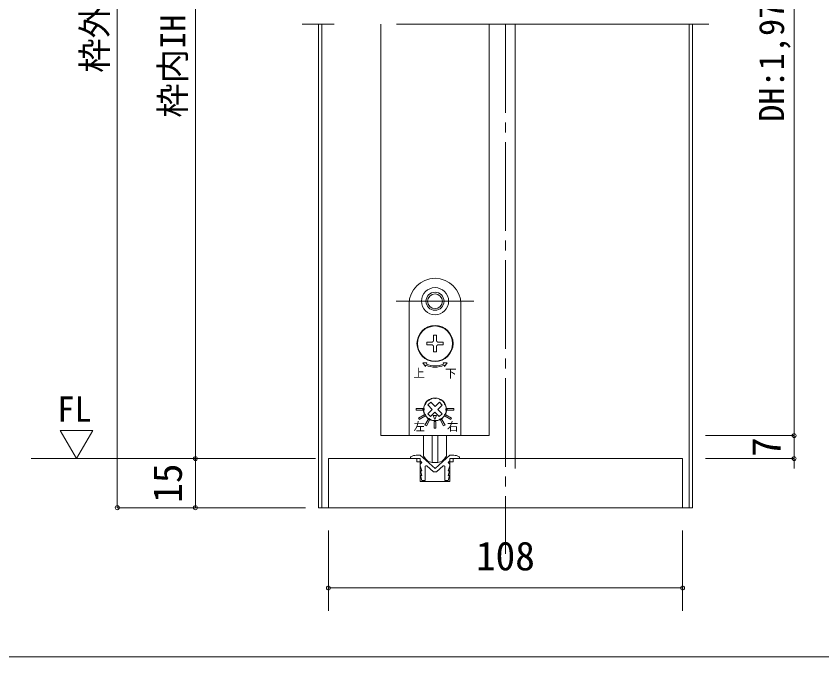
# Model space of a CAD drawing. Units: millimetres on the paper, enlarged 10 times, with parts at other scales. Extents: x -2000 to 2000, y -1385 to 1385.
# Drawn here: x -1298 to -479, y -68 to 584 of the extents above; entities that cross this region are included whole.
import ezdxf
from ezdxf.enums import TextEntityAlignment as Align

# ---------------------------------------------------------------- set-up
doc = ezdxf.new("R2010")
doc.units = ezdxf.units.MM
doc.header["$LTSCALE"] = 10
doc.header["$PDMODE"] = 32
doc.header["$PDSIZE"] = 4
for name, pattern in [('CHAIN2', [12, 9, -1, 1, -1]), ('USER1', [19.05, 12.7, -6.35]), ('USER4', [50.8, 31.75, -6.35, 6.35, -6.35])]:
    doc.linetypes.add(name, pattern=pattern)
for name, color, linetype, lineweight in [('1-0_H-SYM', 7, 'Continuous', 20), ('1-1_0', 7, 'Continuous', 20), ('2-0_18', 7, 'Continuous', 20)]:
    doc.layers.add(name, color=color, linetype=linetype, lineweight=lineweight)
doc.styles.add('ＭＳ ゴシック', font='')
doc.styles.get('ＭＳ ゴシック').set_extended_font_data('MS Gothic')

msp = doc.modelspace()

# ---------------------------------------------------------------- linework, layer by layer
at = {"layer": '1-0_H-SYM'}
msp.add_lwpolyline([(380, -67.5), (-1950, -67.5), (-1950, 1335)], dxfattribs=at)
at = {"layer": '1-1_0'}
msp.add_lwpolyline([(380, -67.5), (-1950, -67.5), (-1950, 1335)], dxfattribs=at)
at = {"layer": '2-0_18', "color": 4, "lineweight": 9}
for p, q in [((-1195.22, 1068.05), (-1195.22, 84.23)), ((-1115.7, 948.05), (-1115.7, 134.23)), ((-506.99, 157.57), (-506.99, 921.39)), ((-507.51, 157.57), (-597.13, 157.57)), ((-506.99, 157.57), (-506.99, 134.23)), ((-993.8, 134.23), (-1282.82, 134.23)), ((-1135.7, 134.23), (-1053.55, 134.23)), ((-1115.7, 134.23), (-1115.7, 84.23)), ((-507.51, 134.23), (-597.13, 134.23)), ((-506.99, 134.23), (-506.99, 124.23)), ((-1003.8, 84.23), (-1195.22, 84.23)), ((-1135.7, 84.23), (-1053.55, 84.23))]:
    msp.add_line(p, q, dxfattribs=at)
at = {"layer": '2-0_18', "linetype": 'USER4'}
msp.add_line((-593.8, 575.9), (-1007.13, 575.9), dxfattribs=at)
at = {"layer": '2-0_18'}
for p, q in [((-990.47, 575.9), (-990.47, 84.23)), ((-987.13, 575.9), (-987.13, 84.23)), ((-927.13, 575.9), (-927.13, 157.57)), ((-817.13, 575.9), (-817.13, 157.57)), ((-790.47, 575.9), (-790.47, 124.23)), ((-613.8, 575.9), (-613.8, 84.23)), ((-610.47, 575.9), (-610.47, 84.23)), ((-927.13, 157.57), (-817.13, 157.57)), ((-890.47, 134.23), (-980.47, 134.23)), ((-896.13, 134.23), (-887.13, 134.23)), ((-887.13, 137.57), (-891.42, 137.57)), ((-887.13, 137.57), (-872.13, 124.23)), ((-887.13, 131.9), (-887.13, 134.23)), ((-885.47, 130.23), (-887.13, 131.9)), ((-872.13, 124.23), (-857.13, 137.57)), ((-858.8, 130.23), (-857.13, 131.9)), ((-857.13, 137.57), (-852.85, 137.57)), ((-848.13, 134.23), (-857.13, 134.23)), ((-857.13, 131.9), (-857.13, 134.23)), ((-853.8, 134.23), (-620.47, 134.23)), ((-620.47, 134.23), (-620.47, 84.23)), ((-887.13, 128.57), (-885.47, 130.23)), ((-887.13, 126.9), (-887.13, 128.57)), ((-885.47, 121.9), (-887.13, 126.9)), ((-882.13, 111.9), (-882.13, 125.99)), ((-863.8, 126.74), (-870.74, 120.57)), ((-862.13, 125.99), (-862.13, 111.9)), ((-857.13, 128.57), (-858.8, 130.23)), ((-858.8, 121.9), (-857.13, 126.9)), ((-857.13, 126.9), (-857.13, 128.57)), ((-886.97, 121.9), (-885.47, 121.9)), ((-885.47, 116.9), (-886.97, 121.9)), ((-886.97, 116.9), (-885.47, 116.9)), ((-885.47, 111.9), (-886.97, 116.9)), ((-857.3, 121.9), (-858.8, 121.9)), ((-858.8, 116.9), (-857.3, 121.9)), ((-857.3, 116.9), (-858.8, 116.9)), ((-858.8, 111.9), (-857.3, 116.9)), ((-885.47, 111.9), (-882.13, 111.9)), ((-858.8, 111.9), (-862.13, 111.9)), ((-610.47, 84.23), (-990.47, 84.23)), ((-980.47, -20.77), (-980.47, 60.9)), ((-620.47, -20.77), (-620.47, 60.9)), ((-620.47, 2.57), (-980.47, 2.57))]:
    msp.add_line(p, q, dxfattribs=at)
at = {"layer": '2-0_18', "color": 4, "linetype": 'CHAIN2', "lineweight": 9}
msp.add_line((-800.47, 575.9), (-800.47, 37.25), dxfattribs=at)
at = {"layer": '2-0_18', "color": 2, "linetype": 'USER1', "lineweight": 18}
msp.add_line((-911.63, 294.23), (-832.63, 294.23), dxfattribs=at)
at = {"layer": '2-0_18', "lineweight": 18}
for p, q in [((-898.47, 291.23), (-898.47, 157.57)), ((-845.8, 157.57), (-845.8, 291.23)), ((-870.63, 259.57), (-873.63, 259.57)), ((-873.63, 254.07), (-873.63, 259.57)), ((-870.63, 254.07), (-870.63, 259.57)), ((-874.97, 249.73), (-880.47, 249.73)), ((-873.63, 242.9), (-873.63, 248.4)), ((-870.63, 242.9), (-870.63, 248.4)), ((-863.8, 252.73), (-869.3, 252.73)), ((-863.8, 249.73), (-869.3, 249.73)), ((-863.8, 252.73), (-863.8, 249.73)), ((-870.63, 242.9), (-873.63, 242.9)), ((-874.96, 184.27), (-879.39, 188.8)), ((-872.1, 187.06), (-867.57, 191.49)), ((-879.5, 179.84), (-874.96, 184.27)), ((-876.7, 176.98), (-872.17, 181.41)), ((-867.75, 176.87), (-872.17, 181.41)), ((-876.7, 176.98), (-879.5, 179.84)), ((-864.88, 179.67), (-867.75, 176.87)), ((-898.47, 157.57), (-845.8, 157.57)), ((-883.8, 137.12), (-883.8, 157.57)), ((-875.05, 157.57), (-875.05, 130.06)), ((-869.22, 157.57), (-869.22, 130.06)), ((-860.47, 157.57), (-860.47, 137.12)), ((-875.05, 130.06), (-869.22, 130.06))]:
    msp.add_line(p, q, dxfattribs=at)
for points in [[(-874.97, 252.73), (-880.47, 252.73), (-880.47, 249.73)], [(-880.81, 230.29), (-880.3, 231.52), (-884.63, 231.53), (-881.83, 227.83), (-881.32, 229.06)], [(-862.95, 229.06), (-862.44, 227.83), (-859.64, 231.53), (-863.97, 231.52), (-863.46, 230.29)], [(-872.1, 187.06), (-876.52, 191.59), (-879.39, 188.8)], [(-864.88, 179.67), (-869.31, 184.2), (-864.77, 188.62), (-867.57, 191.49)]]:
    msp.add_lwpolyline(points, dxfattribs=at)
for points in [[(-891.13, 183.4), (-884.47, 183.4), (-884.47, 185.07), (-891.13, 185.07)], [(-853.13, 185.07), (-859.8, 185.07), (-859.8, 183.4), (-853.13, 183.4)], [(-888.17, 174.01), (-882.4, 177.35), (-883.23, 178.79), (-889.01, 175.46)], [(-880.91, 167.36), (-877.58, 173.14), (-879.02, 173.97), (-882.36, 168.2)], [(-872.26, 173.9), (-870.55, 177.88), (-873.88, 177.92)], [(-861.91, 168.2), (-865.25, 173.97), (-866.69, 173.14), (-863.36, 167.36)], [(-855.26, 175.46), (-861.04, 178.79), (-861.87, 177.35), (-856.1, 174.01)], [(-871.3, 171.9), (-872.97, 171.9), (-872.97, 165.23), (-871.3, 165.23)]]:
    msp.add_lwpolyline(points, close=True, dxfattribs=at)
at = {"layer": '2-0_18', "color": 4, "lineweight": 9}
msp.add_lwpolyline([(-1236.53, 134.23), (-1220.04, 162.92), (-1253.23, 162.92)], close=True, dxfattribs=at)
at = {"layer": '2-0_18'}
for points in [[(-620.47, 84.23), (-980.47, 84.23), (-980.47, 134.23)], [(-857.13, 110.9), (-887.13, 110.9), (-887.13, 130.9), (-890.47, 130.9), (-890.47, 134.23)], [(-763.8, 134.23), (-853.8, 134.23), (-853.8, 130.9), (-857.13, 130.9), (-857.13, 110.9)], [(-880.47, 126.74), (-873.53, 120.57), (-870.74, 120.57)]]:
    msp.add_lwpolyline(points, dxfattribs=at)
at = {"layer": '2-0_18', "lineweight": 18}
for centre, radius in [((-872.13, 294.23), 13.83), ((-872.13, 294.23), 9.17), ((-872.13, 294.23), 7.5), ((-872.13, 251.23), 18.33), ((-872.13, 251.23), 17.83)]:
    msp.add_circle(centre, radius, dxfattribs=at)
for centre, radius, start, end in [((-872.13, 291.23), 26.33, 0, 180), ((-874.97, 254.07), 1.33, 270, 360), ((-869.3, 254.07), 1.33, 180, 270), ((-874.97, 248.4), 1.33, 360, 90), ((-869.3, 248.4), 1.33, 90, 180), ((-872.13, 251.23), 22.67, 247.5, 292.5), ((-872.13, 251.23), 24, 247.5, 292.5), ((-872.13, 184.23), 11.67, 98.90298, 201.09702), ((-879.83, 186.97), 3.33, 129.87866, 160.42431), ((-872.13, 184.23), 11.17, 146.90028, 151.69834), ((-878.22, 189.68), 3.33, 138.17431, 168.71996), ((-872.13, 184.23), 11.5, 130.42431, 138.17431), ((-877.43, 190.45), 3.33, 99.87866, 130.42431), ((-872.13, 184.23), 11.17, 116.90028, 121.69834), ((-874.68, 191.99), 3.33, 108.17431, 138.71996), ((-872.13, 184.23), 11.5, 100.42431, 108.17431), ((-873.61, 192.27), 3.33, 69.87866, 100.42431), ((-873.58, 193.45), 2.33, 72.61143, 98.90298), ((-872.13, 198.07), 2.5, 252.61143, 287.38857), ((-872.13, 184.23), 11.17, 86.90028, 91.69834), ((-870.46, 192.23), 3.33, 78.17431, 108.71996), ((-870.69, 193.45), 2.33, 81.09702, 107.38857), ((-872.13, 184.23), 11.67, 338.90298, 81.09702), ((-872.13, 184.23), 11.5, 70.42431, 78.17431), ((-869.4, 191.93), 3.33, 39.87866, 70.42431), ((-872.13, 184.23), 11.17, 56.90028, 61.69834), ((-866.69, 190.32), 3.33, 48.17431, 78.71996), ((-872.13, 184.23), 11.5, 40.42431, 48.17431), ((-865.92, 189.53), 3.33, 9.87866, 40.42431), ((-872.13, 184.23), 11.17, 26.90028, 31.69834), ((-864.38, 186.78), 3.33, 18.17431, 48.71996), ((-880.17, 182.76), 3.33, 159.87866, 190.42431), ((-880.13, 185.91), 3.33, 168.17431, 198.71996), ((-872.13, 184.23), 11.5, 190.42431, 198.17431), ((-872.13, 184.23), 11.5, 160.42431, 168.17431), ((-872.13, 184.23), 11.17, 176.90028, 181.69834), ((-879.89, 181.69), 3.33, 198.17431, 228.71996), ((-864.44, 181.5), 3.33, 309.87866, 340.42431), ((-872.13, 184.23), 11.5, 340.42431, 348.17431), ((-872.13, 184.23), 11.5, 10.42431, 18.17431), ((-872.13, 184.23), 11.17, 356.90028, 1.69834), ((-864.14, 182.56), 3.33, 348.17431, 18.71996), ((-864.1, 185.71), 3.33, 339.87866, 10.42431), ((-880.84, 180.87), 2.33, 201.09702, 227.38857), ((-884.11, 177.32), 2.5, 12.61143, 47.38857), ((-872.13, 184.23), 11.17, 206.90028, 211.69834), ((-879.4, 178.37), 2.33, 192.61143, 218.90298), ((-878.35, 178.94), 3.33, 189.87866, 220.42431), ((-872.13, 184.23), 11.67, 218.90298, 321.09702), ((-872.13, 184.23), 11.5, 220.42431, 228.17431), ((-877.58, 178.15), 3.33, 228.17431, 258.71996), ((-872.13, 184.23), 11.17, 236.90028, 241.69834), ((-874.87, 176.54), 3.33, 219.87866, 250.42431), ((-872.13, 184.23), 11.5, 250.42431, 258.17431), ((-873.81, 176.24), 3.33, 258.17431, 288.71996), ((-872.13, 184.23), 11.17, 266.90028, 271.69834), ((-870.66, 176.2), 3.33, 249.87866, 280.42431), ((-872.13, 184.23), 11.5, 280.42431, 288.17431), ((-869.59, 176.47), 3.33, 288.17431, 318.71996), ((-872.13, 184.23), 11.17, 296.90028, 301.69834), ((-866.84, 178.02), 3.33, 279.87866, 310.42431), ((-872.13, 184.23), 11.5, 310.42431, 318.17431), ((-866.05, 178.79), 3.33, 318.17431, 348.71996), ((-864.87, 178.37), 2.33, 321.09702, 347.38857), ((-872.13, 184.23), 11.17, 326.90028, 331.69834), ((-860.15, 177.32), 2.5, 132.61143, 167.38857), ((-863.43, 180.87), 2.33, 312.61143, 338.90298), ((-882.13, 137.12), 1.67, 180, 210.56067), ((-872.09, 143.06), 13.33, 210.56067, 257.16143), ((-872.18, 143.06), 13.33, 282.83857, 329.43933), ((-862.13, 137.12), 1.67, 329.43933, 360)]:
    msp.add_arc(centre, radius, start, end, dxfattribs=at)
at = {"layer": '2-0_18'}
for centre, radius, start, end in [((-896.13, 135.23), 1, 121.58633, 270), ((-891.42, 127.57), 10, 90, 121.58633), ((-852.85, 127.57), 10, 58.41365, 90), ((-848.13, 135.23), 1, 270, 58.41365), ((-881.13, 125.99), 1, 48.36646, 180), ((-863.13, 125.99), 1, 0, 131.63353)]:
    msp.add_arc(centre, radius, start, end, dxfattribs=at)
at = {"layer": '2-0_18', "color": 4}
for p in [(-506.99, 157.57), (-1115.7, 134.23), (-506.99, 134.23), (-1195.22, 84.23), (-1115.7, 84.23)]:
    msp.add_point(p, dxfattribs=at)
at = {"layer": '2-0_18'}
for p in [(-980.47, 2.57), (-620.47, 2.57)]:
    msp.add_point(p, dxfattribs=at)

# ---------------------------------------------------------------- texts
at = {"layer": '2-0_18', "style": 'ＭＳ ゴシック'}
for s, height, p in [('枠外H:2,036', 25.66, (-1197.72, 526.57)), ('枠内IH:1,985', 25.66, (-1118.21, 480.9)), ('DH:1,970', 25.66, (-509.5, 476.7)), ('7', 29.33, (-511.99, 135.9)), ('15', 29.33, (-1120.7, 89.23))]:
    msp.add_text(s, height=height, rotation=90, dxfattribs=at).set_placement(p, align=Align.BOTTOM_LEFT)
for s, height, p in [('上', 8.55, (-894.21, 214.17)), ('下', 8.55, (-861.89, 213.92)), ('FL', 25.66, (-1256.19, 164.03)), ('左', 8.55, (-893.9, 159.99)), ('右', 8.55, (-859.92, 159.91)), ('108', 29.33, (-830.47, 11.73))]:
    msp.add_text(s, height=height, dxfattribs=at).set_placement(p, align=Align.BOTTOM_LEFT)

doc.saveas('drawing.dxf')
